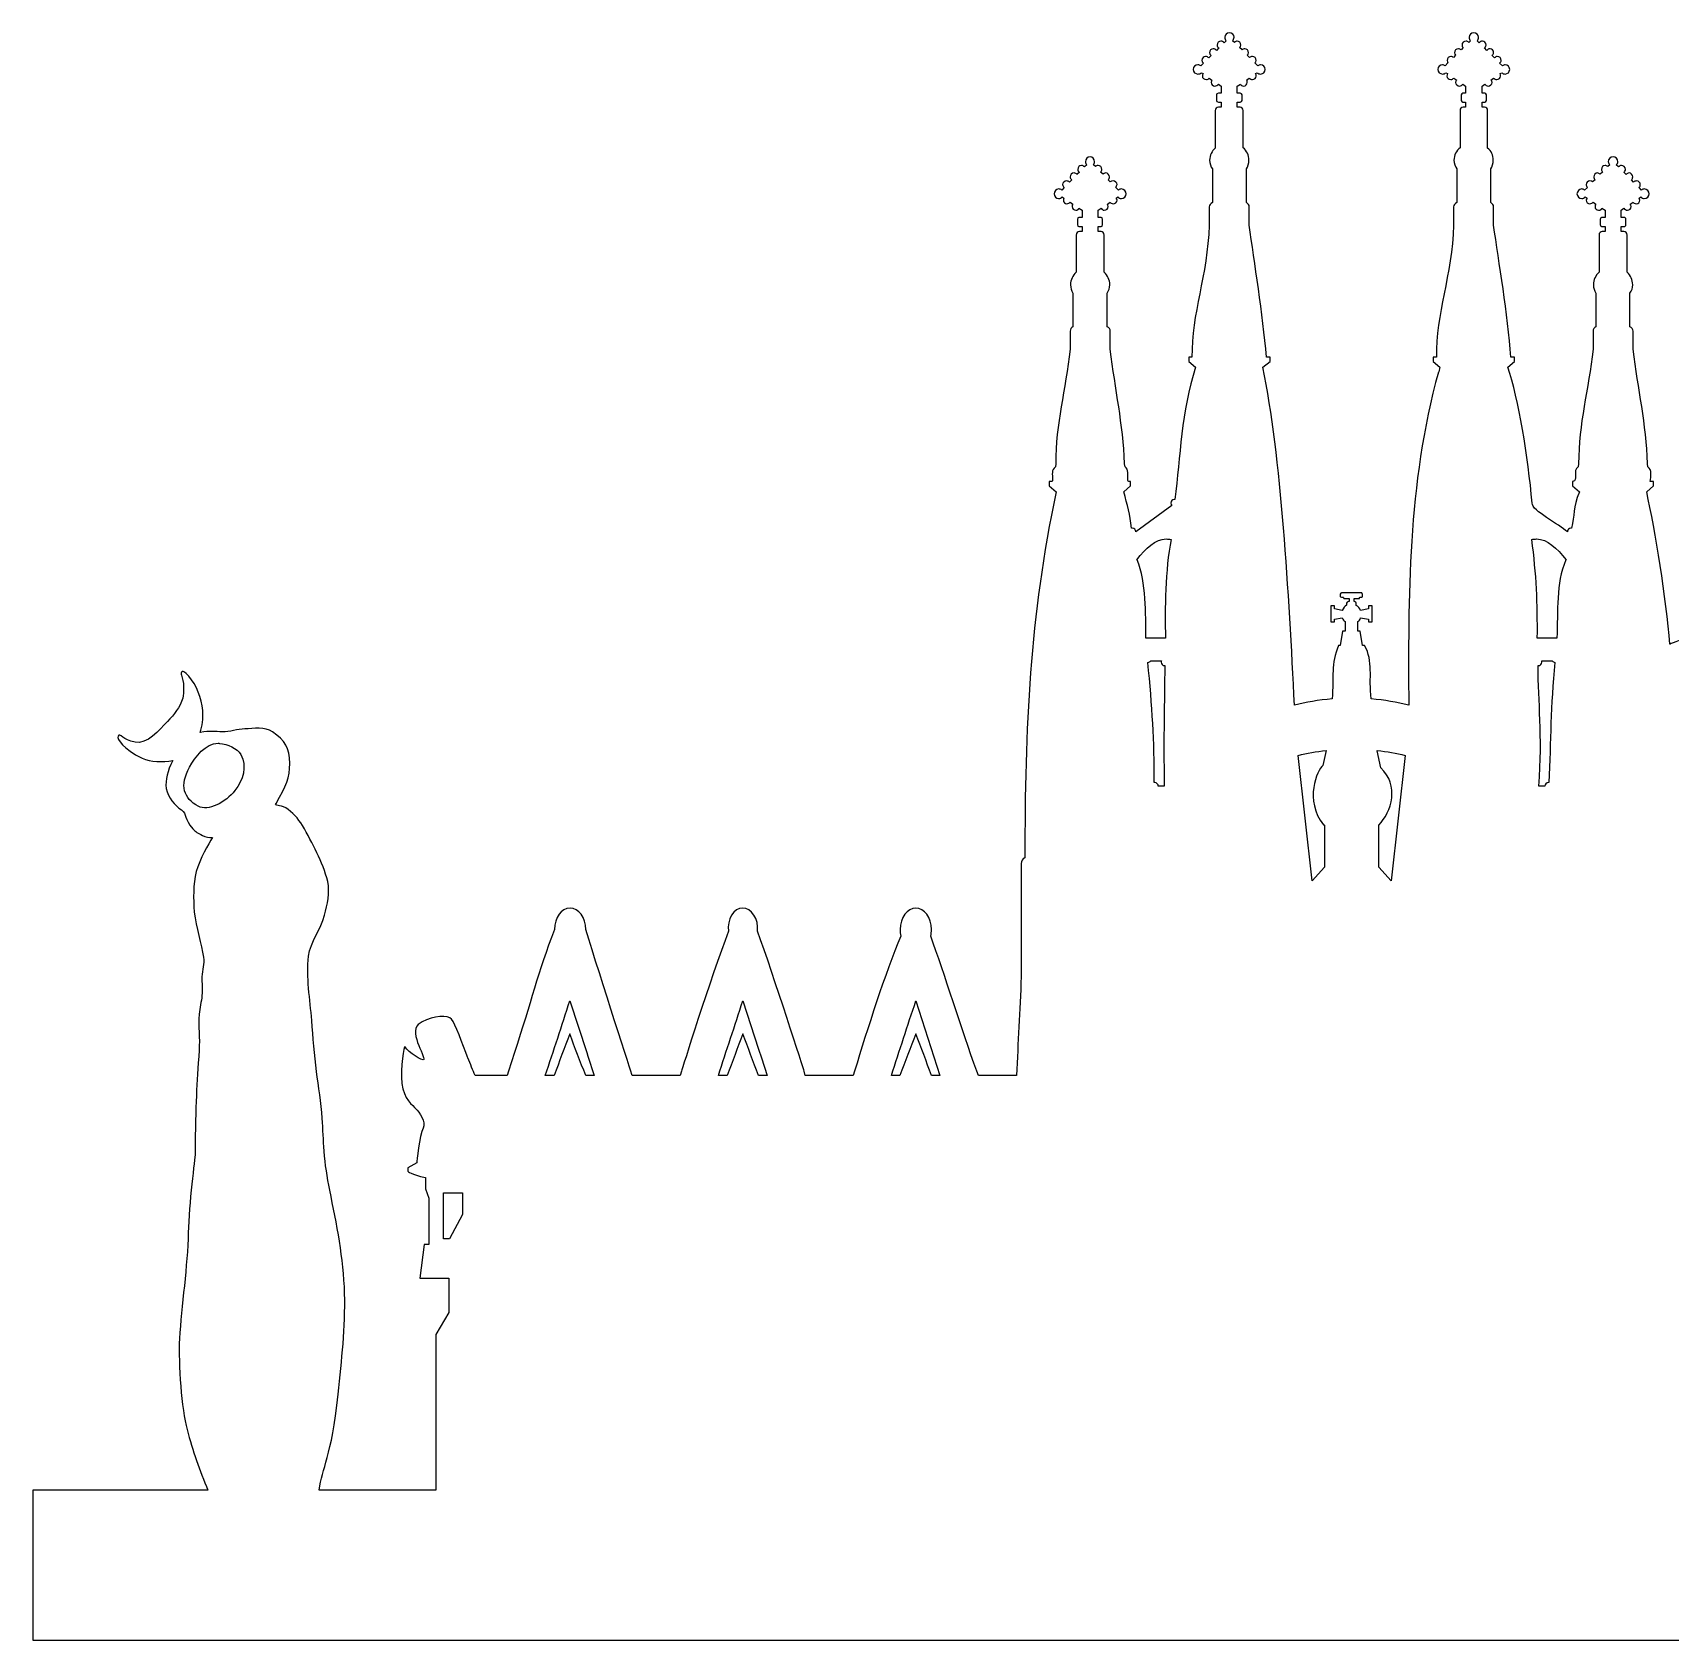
# Model space of a CAD drawing. Extents: x -1462 to 1445, y -1837 to 1335.
# Drawn here: x -5 to 541, y -497 to 39 of the extents above; entities that cross this region are included whole.
import ezdxf

# ---------------------------------------------------------------- set-up
doc = ezdxf.new("R2010")
doc.units = 0
doc.layers.add('Calque_1', color=7, linetype='CONTINUOUS')

msp = doc.modelspace()

# ---------------------------------------------------------------- linework, layer by layer
at = {"layer": 'Calque_1', "color": 1}
for p, q in [((394.032877, 39.393124), (394.032877, 39.393098)), ((390.560221, 34.317437), (389.759221, 33.516437)), ((392.964728, 36.721415), (392.297052, 36.053765)), ((395.769205, 36.187618), (395.101529, 36.721441)), ((398.307036, 33.649787), (397.505533, 34.45129)), ((472.031725, 34.45129), (471.363546, 33.649787)), ((474.435702, 36.721441), (473.901376, 36.187618)), ((477.374032, 36.053791), (476.706383, 36.721441)), ((479.911334, 33.516464), (479.110361, 34.317463)), ((385.485063, 29.242279), (384.550237, 28.307453)), ((388.022893, 31.780109), (387.221391, 30.978607)), ((400.844866, 31.112486), (400.043364, 31.913459)), ((403.51602, 28.30748), (402.580665, 29.376158)), ((466.956064, 29.376158), (466.021238, 28.30748)), ((469.493894, 31.913459), (468.826245, 31.112486)), ((482.449164, 30.978633), (481.647662, 31.780136)), ((485.120318, 28.30748), (484.185492, 29.242305)), ((384.817413, 26.036799), (385.351739, 25.769623)), ((387.355244, 24.300471), (388.29007, 23.632821)), ((390.426897, 22.297496), (391.361723, 21.629317)), ((396.704031, 21.629343), (397.772683, 22.297522)), ((399.776187, 23.632848), (400.711013, 24.300497)), ((402.847841, 25.769649), (403.382167, 26.036825)), ((466.288414, 26.036825), (466.82274, 25.769649)), ((468.959568, 24.300497), (469.894394, 23.632848)), ((471.897872, 22.297522), (472.832698, 21.629343)), ((478.308858, 21.629343), (479.243684, 22.297522)), ((481.247188, 23.632848), (482.182014, 24.300497)), ((484.318816, 25.769649), (484.853168, 26.036825)), ((389.759221, 18.691516), (389.759221, 16.821335)), ((391.361723, 19.225339), (390.426897, 19.225339)), ((391.361723, 21.629317), (391.361723, 19.225339)), ((396.704031, 19.225366), (396.704031, 21.629343)), ((397.63936, 19.225366), (396.704031, 19.225366)), ((398.307036, 16.821362), (398.307036, 18.691542)), ((471.363546, 18.691542), (471.363546, 16.821362)), ((472.832698, 19.225366), (471.897872, 19.225366)), ((472.832698, 21.629343), (472.832698, 19.225366)), ((478.308858, 19.225366), (478.308858, 21.629343)), ((479.243684, 19.225366), (478.308858, 19.225366)), ((479.77801, 16.821362), (479.77801, 18.691542)), ((389.358748, 13.482532), (389.358748, 0.927735)), ((390.426897, 16.287009), (391.361723, 16.287009)), ((391.361723, 14.550681), (390.426897, 14.550681)), ((391.361723, 16.287009), (391.361723, 14.550681)), ((396.704031, 14.550708), (396.704031, 16.287036)), ((396.704031, 16.287036), (397.63936, 16.287036)), ((397.63936, 14.550708), (396.704031, 14.550708)), ((398.707509, 1.061614), (398.707509, 13.482558)), ((470.963046, 13.482558), (470.963046, 1.061614)), ((471.897872, 16.287036), (472.832698, 16.287036)), ((472.832698, 14.550708), (472.031725, 14.550708)), ((472.832698, 16.287036), (472.832698, 14.550708)), ((478.308858, 14.550708), (478.308858, 16.287036)), ((478.308858, 16.287036), (479.243684, 16.287036)), ((479.110361, 14.550708), (478.308858, 14.550708)), ((480.17851, 0.927762), (480.17851, 13.482558)), ((346.61973, -4.681749), (345.818228, -5.349398)), ((349.424234, -5.215546), (348.756558, -4.681749)), ((520.915055, -4.681722), (520.247379, -5.215519)), ((523.853359, -5.349372), (523.051857, -4.681722)), ((341.544599, -9.623028), (340.743096, -10.42453)), ((344.081926, -7.085197), (343.280424, -7.886699)), ((351.962064, -7.753376), (351.160562, -7.085197)), ((354.366042, -10.290704), (353.698392, -9.623028)), ((388.423393, -6.017048), (388.423393, -17.236016)), ((399.776187, -17.235989), (399.776187, -6.017021)), ((469.894394, -6.017021), (469.894394, -17.235989)), ((481.247188, -17.235989), (481.247188, -6.017021)), ((515.97375, -9.623001), (515.172248, -10.290677)), ((518.511051, -7.085171), (517.710078, -7.753349)), ((526.391189, -7.886673), (525.589687, -7.085171)), ((528.795194, -10.424503), (528.127518, -9.623001)), ((339.006768, -12.160858), (338.205266, -13.095684)), ((338.339119, -15.366364), (338.872916, -15.766838)), ((357.170519, -13.095684), (356.236196, -12.160858)), ((356.369546, -15.766838), (356.903872, -15.366364)), ((513.43592, -12.160831), (512.501094, -13.095657)), ((512.63492, -15.366338), (513.302596, -15.766811)), ((531.466348, -13.095657), (530.665348, -12.160831)), ((530.665348, -15.766811), (531.199171, -15.366338)), ((341.010273, -17.102692), (341.945098, -17.770342)), ((343.948576, -19.105668), (345.016752, -19.773846)), ((345.016752, -19.773846), (345.016752, -22.177824)), ((350.35906, -19.773846), (351.294388, -19.105668)), ((350.35906, -22.177824), (350.35906, -19.773846)), ((353.431216, -17.770342), (354.366042, -17.102692)), ((387.355244, -18.705168), (387.355244, -24.715152)), ((400.711013, -24.715125), (400.711013, -18.705141)), ((468.826245, -18.705141), (468.826245, -24.715125)), ((482.182014, -24.715125), (482.182014, -18.705141)), ((515.305571, -17.102666), (516.240397, -17.770316)), ((518.243902, -19.105641), (519.312554, -19.77382)), ((519.312554, -19.77382), (519.312554, -22.177798)), ((524.654861, -19.77382), (525.589687, -19.105641)), ((524.654861, -22.177798), (524.654861, -19.77382)), ((527.727018, -17.770316), (528.66187, -17.102666)), ((343.41425, -22.8455), (343.41425, -24.581828)), ((345.016752, -22.177824), (343.948576, -22.177824)), ((343.948576, -25.249478), (345.016752, -25.249478)), ((345.016752, -26.851953), (344.081926, -26.851953)), ((345.016752, -25.249478), (345.016752, -26.851953)), ((351.294388, -22.177824), (350.35906, -22.177824)), ((350.35906, -26.851953), (350.35906, -25.249478)), ((350.35906, -25.249478), (351.294388, -25.249478)), ((351.294388, -26.851953), (350.35906, -26.851953)), ((351.828212, -24.581828), (351.828212, -22.8455)), ((517.710078, -22.845474), (517.710078, -24.581802)), ((519.312554, -22.177798), (518.377728, -22.177798)), ((518.377728, -25.249451), (519.312554, -25.249451)), ((519.312554, -26.851927), (518.377728, -26.851927)), ((519.312554, -25.249451), (519.312554, -26.851927)), ((525.589687, -22.177798), (524.654861, -22.177798)), ((524.654861, -26.851927), (524.654861, -25.249451)), ((524.654861, -25.249451), (525.589687, -25.249451)), ((525.589687, -26.851927), (524.654861, -26.851927)), ((526.257866, -24.581802), (526.257866, -22.845474)), ((343.01375, -28.054484), (343.01375, -40.475428)), ((352.362538, -40.475428), (352.362538, -28.054484)), ((517.309049, -28.054458), (517.309049, -40.475401)), ((526.658366, -40.475401), (526.658366, -28.054458)), ((341.945098, -47.420211), (341.945098, -58.639179)), ((353.297364, -58.639179), (353.297364, -47.420211)), ((516.240397, -47.420185), (516.240397, -58.639153)), ((527.593192, -58.639153), (527.593192, -47.420185)), ((341.010273, -60.108331), (341.010273, -66.118288)), ((354.366042, -66.118288), (354.366042, -60.108331)), ((515.305571, -60.108305), (515.305571, -66.118262)), ((528.66187, -66.118262), (528.66187, -60.108305)), ((381.611934, -68.789442), (380.543758, -68.789442)), ((380.543758, -68.789442), (380.543758, -70.258621)), ((380.543758, -70.258621), (382.814438, -72.128272)), ((405.251819, -72.128246), (407.656326, -70.258594)), ((407.656326, -68.789416), (406.453821, -68.789416)), ((407.656326, -70.258594), (407.656326, -68.789416)), ((463.083437, -68.789416), (462.014759, -68.789416)), ((462.014759, -68.789416), (462.014759, -70.258594)), ((462.014759, -70.258594), (464.285413, -72.128246)), ((486.856646, -72.128246), (489.126797, -70.258594)), ((489.126797, -68.789416), (487.924822, -68.789416)), ((489.126797, -70.258594), (489.126797, -68.789416)), ((336.201762, -104.315972), (336.068438, -105.384624)), ((359.30785, -105.384624), (359.174024, -104.315972)), ((510.49759, -104.315945), (510.364266, -105.384597)), ((533.603149, -105.384597), (533.469825, -104.315945)), ((334.06496, -110.192606), (334.06496, -111.661757)), ((334.06496, -111.661757), (336.335614, -113.665262)), ((358.906848, -113.665262), (361.177502, -111.661757)), ((361.177502, -111.661757), (361.177502, -110.192606)), ((508.494085, -110.192579), (508.494085, -111.661731)), ((508.494085, -111.661731), (510.764766, -113.665235)), ((533.202676, -113.665235), (535.473327, -111.661731)), ((535.473327, -110.192579), (534.404659, -110.192579)), ((535.473327, -111.661731), (535.473327, -110.192579)), ((374.9343, -118.206067), (362.91383, -127.021031)), ((375.869126, -116.203092), (375.735802, -116.203092)), ((361.711854, -125.819056), (361.444678, -125.819056)), ((373.055864, -129.397122), (373.055864, -129.397122)), ((496.481394, -129.397122), (496.481394, -129.397122)), ((508.093612, -125.819029), (507.960288, -125.819029)), ((363.31433, -136.370348), (363.181006, -136.370348)), ((506.357284, -136.370348), (506.223431, -136.370348)), ((438.241021, -147.327272), (431.429561, -147.327272)), ((429.15888, -151.729569), (427.956905, -151.729569)), ((427.956905, -151.729569), (427.956905, -157.071903)), ((429.15888, -152.664394), (429.15888, -151.729569)), ((431.696711, -153.198747), (429.15888, -152.664394)), ((432.231063, -149.191738), (433.967391, -149.191738)), ((433.165889, -150.79424), (433.165889, -151.462419)), ((433.967391, -150.260417), (433.833539, -150.260417)), ((433.967391, -149.191738), (433.967391, -150.260417)), ((435.703719, -150.260417), (435.703719, -149.191738)), ((435.703719, -149.191738), (437.440047, -149.191738)), ((435.837043, -150.260417), (435.703719, -150.260417)), ((436.371369, -151.595742), (436.371369, -150.79424)), ((440.511675, -152.664394), (437.840521, -153.198747)), ((441.713677, -151.729569), (440.511675, -151.729569)), ((440.511675, -151.729569), (440.511675, -152.664394)), ((441.713677, -157.071903), (441.713677, -151.729569)), ((427.956905, -157.071903), (429.15888, -157.071903)), ((429.15888, -156.137051), (431.696711, -155.736048)), ((429.15888, -157.071903), (429.15888, -156.137051)), ((432.631537, -156.93805), (432.631537, -160.14353)), ((436.905695, -160.14353), (436.905695, -156.93805)), ((437.840521, -155.736048), (440.511675, -156.137051)), ((440.511675, -156.137051), (440.511675, -157.071903)), ((440.511675, -157.071903), (441.713677, -157.071903)), ((372.796943, -162.414237), (366.25266, -162.414237)), ((431.830563, -160.14353), (431.029061, -164.951512)), ((432.631537, -160.14353), (431.830563, -160.14353)), ((437.706695, -160.14353), (436.905695, -160.14353)), ((438.508197, -164.951512), (437.706695, -160.14353)), ((503.285101, -162.414237), (496.740288, -162.414237)), ((431.029061, -164.951512), (430.494735, -164.951512)), ((439.175846, -164.951512), (438.508197, -164.951512)), ((367.855135, -170.027199), (371.461644, -170.027199)), ((367.855135, -170.027199), (367.855135, -170.027199)), ((497.007465, -171.629674), (497.140788, -171.629674)), ((498.20944, -170.027199), (501.682096, -170.027199)), ((498.20944, -170.427699), (498.20944, -170.027199)), ((57.04156, -197.517539), (57.04156, -197.517513)), ((421.679771, -243.350886), (417.005113, -201.547249)), ((426.354403, -199.944244), (425.285751, -204.886052)), ((426.354403, -199.944244), (426.354403, -199.944244)), ((443.316152, -200.078071), (443.316152, -199.944244)), ((444.518154, -205.687555), (443.316152, -200.078071)), ((452.665469, -201.547249), (447.99081, -243.350886)), ((369.190963, -210.629363), (369.05764, -210.629363)), ((372.39647, -211.830836), (370.392965, -211.830836)), ((499.278119, -211.830836), (497.274615, -211.830836)), ((500.613444, -210.629363), (500.480121, -210.629363)), ((425.419577, -224.652808), (425.686753, -224.652808)), ((425.686753, -224.652808), (425.820077, -224.786634)), ((425.820077, -224.786634), (425.820077, -238.81008)), ((443.850505, -238.81008), (443.850505, -224.786634)), ((324.715644, -237.607575), (324.715644, -275.271409)), ((425.820077, -238.81008), (421.679771, -243.350886)), ((447.99081, -243.350886), (443.850505, -238.81008)), ((174.194612, -283.418723), (179.937922, -300.647649)), ((174.194612, -283.418723), (174.194612, -283.418723)), ((231.892378, -283.418723), (237.100859, -299.445647)), ((231.892378, -283.418723), (231.892378, -283.418723)), ((289.589641, -283.418723), (297.603102, -308.260108)), ((289.589641, -283.418723), (289.589641, -283.418723)), ((237.100859, -299.445647), (238.169511, -302.383977)), ((140.003408, -301.849651), (139.602935, -300.647649)), ((155.763685, -300.647649), (153.760207, -306.79093)), ((179.937922, -300.647649), (180.204569, -301.849651)), ((180.204569, -301.849651), (182.341926, -308.260108)), ((238.169511, -302.383977), (240.039163, -308.260108)), ((153.359707, -308.260108), (142.674562, -308.260108)), ((153.760207, -306.79093), (153.359707, -308.260108)), ((168.985628, -308.260108), (166.047298, -308.260108)), ((182.341926, -308.260108), (179.53692, -308.260108)), ((211.057472, -308.260108), (195.03002, -308.260108)), ((211.457972, -306.79093), (211.057472, -308.260108)), ((226.683393, -308.260108), (223.745063, -308.260108)), ((240.039163, -308.260108), (237.100859, -308.260108)), ((252.727812, -308.260108), (252.326783, -306.79093)), ((268.620883, -308.260108), (252.727812, -308.260108)), ((269.155209, -306.79093), (268.620883, -308.260108)), ((284.247333, -308.260108), (281.442855, -308.260108)), ((297.603102, -308.260108), (294.798625, -308.260108)), ((310.425048, -308.260108), (309.890722, -306.79093)), ((323.113168, -308.260108), (310.425048, -308.260108)), ((123.174983, -337.376154), (120.236679, -339.112482)), ((120.236679, -339.112482), (120.236679, -340.180631)), ((126.113313, -342.317962), (126.113313, -346.057265)), ((126.113313, -346.057265), (127.181991, -349.129448)), ((127.181991, -349.129448), (127.181991, -364.622045)), ((132.123799, -347.39312), (138.400933, -347.39312)), ((132.123799, -362.752394), (132.123799, -347.39312)), ((138.400933, -347.39312), (138.400933, -354.605079)), ((138.400933, -354.605079), (134.126774, -362.752394)), ((125.712813, -364.622045), (124.243661, -375.840987)), ((127.181991, -364.622045), (125.712813, -364.622045)), ((134.126774, -362.752394), (132.123799, -362.752394)), ((124.243661, -375.840987), (133.859598, -375.840987)), ((133.859598, -375.840987), (133.859598, -387.326602)), ((133.859598, -387.326602), (129.585969, -394.672388)), ((129.585969, -394.672388), (129.585969, -446.493519)), ((53.590599, -446.493519), (-4.810482, -446.493519)), ((-4.810482, -446.493519), (-4.810482, -496.573164)), ((129.585969, -446.493519), (90.720133, -446.493519)), ((-4.810482, -496.573164), (1166.527293, -496.573164))]:
    msp.add_line(p, q, dxfattribs=at)
for points in [[(394.032877, 39.393098), (393.231587, 39.393098), (392.563699, 38.725316), (392.563699, 37.923919)], [(395.635882, 37.923946), (395.635882, 38.725342), (394.967782, 39.393124), (394.032877, 39.393124)], [(475.503852, 39.393124), (474.702482, 39.393124), (474.035229, 38.725342), (474.035229, 37.923946)], [(477.106856, 37.923946), (477.106856, 38.725342), (476.438783, 39.393124), (475.503852, 39.393124)], [(388.690569, 34.05079), (388.02292, 34.05079), (387.488567, 33.516437), (387.488567, 32.714935)], [(389.759221, 33.516437), (389.492178, 33.783614), (389.091466, 34.05079), (388.690569, 34.05079)], [(391.2284, 36.588091), (390.560539, 36.588091), (390.026398, 36.053739), (390.026398, 35.252263)], [(390.026398, 35.252263), (390.026398, 34.851684), (390.159642, 34.584587), (390.560221, 34.317437)], [(392.297052, 36.053765), (392.029902, 36.320703), (391.629085, 36.588091), (391.2284, 36.588091)], [(392.563699, 37.923919), (392.563699, 37.389699), (392.697657, 36.988697), (392.964728, 36.721415)], [(395.101529, 36.721441), (395.3686, 36.988723), (395.635882, 37.389726), (395.635882, 37.923946)], [(396.704031, 36.588117), (396.30332, 36.588117), (396.036355, 36.454688), (395.769205, 36.187618)], [(397.906007, 35.252289), (397.906007, 36.053765), (397.37176, 36.588117), (396.704031, 36.588117)], [(397.505533, 34.45129), (397.772471, 34.584825), (397.906007, 34.985219), (397.906007, 35.252289)], [(399.241861, 34.050816), (398.84115, 34.050816), (398.574291, 33.916752), (398.307036, 33.649787)], [(400.443837, 32.714961), (400.443837, 33.516464), (399.909696, 34.050816), (399.241861, 34.050816)], [(470.42872, 34.050816), (469.760859, 34.050816), (469.093395, 33.516464), (469.093395, 32.714961)], [(471.363546, 33.649787), (471.096264, 33.916752), (470.695896, 34.050816), (470.42872, 34.050816)], [(472.96655, 36.588117), (472.165286, 36.588117), (471.630722, 36.053765), (471.630722, 35.252289)], [(471.630722, 35.252289), (471.630722, 34.985219), (471.764787, 34.584825), (472.031725, 34.45129)], [(473.901376, 36.187618), (473.634438, 36.454688), (473.233833, 36.588117), (472.96655, 36.588117)], [(474.035229, 37.923946), (474.035229, 37.389726), (474.168764, 36.988723), (474.435702, 36.721441)], [(476.706383, 36.721441), (476.973533, 36.988723), (477.106856, 37.389726), (477.106856, 37.923946)], [(478.442711, 36.588117), (478.042, 36.588117), (477.641076, 36.32073), (477.374032, 36.053791)], [(479.644184, 35.252289), (479.644184, 36.053765), (479.110546, 36.588117), (478.442711, 36.588117)], [(479.110361, 34.317463), (479.377299, 34.584613), (479.644184, 34.85171), (479.644184, 35.252289)], [(480.980012, 34.050816), (480.445792, 34.050816), (480.17851, 33.78364), (479.911334, 33.516464)], [(482.182014, 32.714961), (482.182014, 33.516464), (481.647662, 34.050816), (480.980012, 34.050816)], [(383.615411, 28.707953), (382.814253, 28.707953), (382.012936, 28.040383), (382.012936, 27.105477)], [(384.550237, 28.307453), (384.283087, 28.574735), (384.016229, 28.707953), (383.615411, 28.707953)], [(386.153242, 31.512959), (385.485275, 31.512959), (384.95124, 30.844966), (384.95124, 30.177105)], [(384.95124, 30.177105), (384.95124, 29.776526), (385.084484, 29.509455), (385.485063, 29.242279)], [(387.221391, 30.978607), (386.954347, 31.245783), (386.553927, 31.512959), (386.153242, 31.512959)], [(387.488567, 32.714935), (387.488567, 32.314356), (387.622208, 32.04718), (388.022893, 31.780109)], [(400.043364, 31.913459), (400.310514, 32.046889), (400.443837, 32.448023), (400.443837, 32.714961)], [(401.779692, 31.512986), (401.37898, 31.512986), (401.11191, 31.37953), (400.844866, 31.112486)], [(402.981667, 30.177131), (402.981667, 30.844992), (402.447315, 31.512986), (401.779692, 31.512986)], [(402.580665, 29.376158), (402.847841, 29.509693), (402.981667, 29.910087), (402.981667, 30.177131)], [(404.450846, 28.707979), (404.183775, 28.707979), (403.783276, 28.574762), (403.51602, 28.30748)], [(406.053321, 27.105504), (406.053321, 28.040409), (405.385751, 28.707979), (404.450846, 28.707979)], [(465.086412, 28.707979), (464.285016, 28.707979), (463.61726, 28.040409), (463.61726, 27.105504)], [(466.021238, 28.30748), (465.754194, 28.574762), (465.486991, 28.707979), (465.086412, 28.707979)], [(467.891419, 31.512986), (467.223558, 31.512986), (466.689417, 30.844992), (466.689417, 30.177131)], [(466.689417, 30.177131), (466.689417, 29.910087), (466.822529, 29.509693), (466.956064, 29.376158)], [(468.826245, 31.112486), (468.559068, 31.37953), (468.292104, 31.512986), (467.891419, 31.512986)], [(469.093395, 32.714961), (469.093395, 32.448023), (469.360359, 32.046889), (469.493894, 31.913459)], [(481.647662, 31.780136), (481.914944, 32.047206), (482.182014, 32.314382), (482.182014, 32.714961)], [(483.38399, 31.512986), (482.983199, 31.512986), (482.716446, 31.24581), (482.449164, 30.978633)], [(484.719845, 30.177131), (484.719845, 30.844992), (484.185492, 31.512986), (483.38399, 31.512986)], [(484.185492, 29.242305), (484.452457, 29.509482), (484.719845, 29.776552), (484.719845, 30.177131)], [(486.055144, 28.707979), (485.654459, 28.707979), (485.387388, 28.574762), (485.120318, 28.30748)], [(487.524322, 27.105504), (487.524322, 28.040409), (486.856434, 28.707979), (486.055144, 28.707979)], [(382.012936, 27.105477), (382.012936, 26.304187), (382.814253, 25.636299), (383.615411, 25.636299)], [(383.615411, 25.636299), (384.016229, 25.636299), (384.550237, 25.769623), (384.817413, 26.036799)], [(385.351739, 25.769623), (385.218337, 25.502473), (385.08459, 25.235799), (385.08459, 24.96865)], [(385.08459, 24.96865), (385.08459, 24.300683), (385.618731, 23.766648), (386.419889, 23.766648)], [(386.419889, 23.766648), (386.820706, 23.766648), (387.221603, 24.033533), (387.355244, 24.300471)], [(388.29007, 23.632821), (388.156534, 23.499392), (388.022893, 23.232004), (388.022893, 22.831319)], [(388.022893, 22.831319), (388.022893, 22.163564), (388.55714, 21.629317), (389.224895, 21.629317)], [(389.224895, 21.629317), (389.759116, 21.629317), (390.159721, 21.896705), (390.426897, 22.297496)], [(397.772683, 22.297522), (397.906218, 21.896731), (398.307036, 21.629343), (398.841362, 21.629343)], [(398.841362, 21.629343), (399.509223, 21.629343), (400.043364, 22.16359), (400.043364, 22.831345)], [(400.043364, 22.831345), (400.043364, 23.23203), (399.909829, 23.499418), (399.776187, 23.632848)], [(400.711013, 24.300497), (400.97819, 24.033559), (401.37898, 23.766674), (401.779692, 23.766674)], [(401.779692, 23.766674), (402.447315, 23.766674), (402.981667, 24.300709), (402.981667, 24.968676)], [(402.981667, 24.968676), (402.981667, 25.235826), (402.981667, 25.502499), (402.847841, 25.769649)], [(403.382167, 26.036825), (403.649211, 25.769649), (404.050134, 25.636326), (404.450846, 25.636326)], [(404.450846, 25.636326), (405.385751, 25.636326), (406.053321, 26.304213), (406.053321, 27.105504)], [(463.61726, 27.105504), (463.61726, 26.304213), (464.285016, 25.636326), (465.086412, 25.636326)], [(465.086412, 25.636326), (465.620633, 25.636326), (466.021238, 25.769649), (466.288414, 26.036825)], [(466.82274, 25.769649), (466.689205, 25.502499), (466.555564, 25.235826), (466.555564, 24.968676)], [(466.555564, 24.968676), (466.555564, 24.300709), (467.223558, 23.766674), (467.891419, 23.766674)], [(467.891419, 23.766674), (468.292104, 23.766674), (468.692286, 24.033559), (468.959568, 24.300497)], [(469.894394, 23.632848), (469.627218, 23.499418), (469.493894, 23.23203), (469.493894, 22.831345)], [(469.493894, 22.831345), (469.493894, 22.16359), (470.161888, 21.629343), (470.829723, 21.629343)], [(470.829723, 21.629343), (471.230408, 21.629343), (471.630722, 21.896731), (471.897872, 22.297522)], [(479.243684, 22.297522), (479.377113, 21.896731), (479.911545, 21.629343), (480.312363, 21.629343)], [(480.312363, 21.629343), (480.980197, 21.629343), (481.647662, 22.16359), (481.647662, 22.831345)], [(481.647662, 22.831345), (481.647662, 23.23203), (481.514232, 23.499418), (481.247188, 23.632848)], [(482.182014, 24.300497), (482.449058, 24.033559), (482.849981, 23.766674), (483.250666, 23.766674)], [(483.250666, 23.766674), (483.918422, 23.766674), (484.452668, 24.300709), (484.452668, 24.968676)], [(484.452668, 24.968676), (484.452668, 25.235826), (484.452668, 25.502499), (484.318816, 25.769649)], [(484.853168, 26.036825), (485.120318, 25.769649), (485.52095, 25.636326), (486.055144, 25.636326)], [(486.055144, 25.636326), (486.856434, 25.636326), (487.524322, 26.304213), (487.524322, 27.105504)], [(390.426897, 19.225339), (390.026186, 19.225339), (389.759221, 18.958666), (389.759221, 18.691516)], [(389.759221, 16.821335), (389.759221, 16.554397), (390.026186, 16.287009), (390.426897, 16.287009)], [(398.307036, 18.691542), (398.307036, 18.958692), (398.040045, 19.225366), (397.63936, 19.225366)], [(397.63936, 16.287036), (398.040045, 16.287036), (398.307036, 16.554424), (398.307036, 16.821362)], [(471.897872, 19.225366), (471.630722, 19.225366), (471.363546, 18.958692), (471.363546, 18.691542)], [(471.363546, 16.821362), (471.363546, 16.554424), (471.630722, 16.287036), (471.897872, 16.287036)], [(479.77801, 18.691542), (479.77801, 18.958692), (479.510728, 19.225366), (479.243684, 19.225366)], [(479.243684, 16.287036), (479.510728, 16.287036), (479.77801, 16.554424), (479.77801, 16.821362)], [(390.426897, 14.550681), (389.892677, 14.550681), (389.358748, 14.016858), (389.358748, 13.482532)], [(398.707509, 13.482558), (398.707509, 14.016884), (398.17358, 14.550708), (397.63936, 14.550708)], [(472.031725, 14.550708), (471.363969, 14.550708), (470.963046, 14.016884), (470.963046, 13.482558)], [(480.17851, 13.482558), (480.17851, 14.016884), (479.778116, 14.550708), (479.110361, 14.550708)], [(389.358748, 0.927735), (388.290202, -0.00717), (387.488567, -1.476084), (387.488567, -3.078744)], [(400.577161, -3.078718), (400.577161, -1.476057), (399.90959, -0.006826), (398.707509, 1.061614)], [(470.963046, 1.061614), (469.760991, -0.006826), (468.959568, -1.476057), (468.959568, -3.078718)], [(482.048691, -3.078718), (482.048691, -1.476057), (481.380591, -0.007143), (480.17851, 0.927762)], [(344.749576, -4.815072), (344.08182, -4.815072), (343.547574, -5.483039), (343.547574, -6.150901)], [(345.818228, -5.349398), (345.551184, -5.082354), (345.283796, -4.815072), (344.749576, -4.815072)], [(347.688409, -2.010066), (346.753398, -2.010066), (346.085404, -2.678165), (346.085404, -3.61307)], [(346.085404, -3.61307), (346.085404, -4.013861), (346.218939, -4.414572), (346.61973, -4.681749)], [(349.157058, -3.61307), (349.157058, -2.678165), (348.489673, -2.010066), (347.688409, -2.010066)], [(348.756558, -4.681749), (349.023628, -4.414572), (349.157058, -4.013861), (349.157058, -3.61307)], [(350.35906, -4.815072), (349.958454, -4.815072), (349.557743, -5.082037), (349.424234, -5.215546)], [(351.561565, -6.150901), (351.561565, -5.483039), (351.026895, -4.815072), (350.35906, -4.815072)], [(387.488567, -3.078744), (387.488567, -4.147185), (387.889173, -5.215784), (388.423393, -6.017048)], [(399.776187, -6.017021), (400.310408, -5.215757), (400.577161, -4.147158), (400.577161, -3.078718)], [(468.959568, -3.078718), (468.959568, -4.147158), (469.360174, -5.215757), (469.894394, -6.017021)], [(481.247188, -6.017021), (481.781409, -5.215757), (482.048691, -4.147158), (482.048691, -3.078718)], [(519.312554, -4.815046), (518.644825, -4.815046), (518.110552, -5.483013), (518.110552, -6.150874)], [(520.247379, -5.215519), (519.980441, -5.08201), (519.713239, -4.815046), (519.312554, -4.815046)], [(521.983708, -2.010039), (521.182338, -2.010039), (520.381232, -2.678139), (520.381232, -3.613044)], [(520.381232, -3.613044), (520.381232, -4.013835), (520.647985, -4.414546), (520.915055, -4.681722)], [(523.586209, -3.613044), (523.586209, -2.678139), (522.784972, -2.010039), (521.983708, -2.010039)], [(523.051857, -4.681722), (523.319033, -4.414546), (523.586209, -4.013835), (523.586209, -3.613044)], [(524.788185, -4.815046), (524.387606, -4.815046), (523.987, -5.082328), (523.853359, -5.349372)], [(526.12404, -6.150874), (526.12404, -5.483013), (525.456046, -4.815046), (524.788185, -4.815046)], [(339.80827, -10.024057), (339.140409, -10.024057), (338.472442, -10.558197), (338.472442, -11.226032)], [(340.743096, -10.42453), (340.476052, -10.157486), (340.20885, -10.024057), (339.80827, -10.024057)], [(342.345572, -7.352903), (341.544308, -7.352903), (341.010273, -8.020367), (341.010273, -8.688202)], [(341.010273, -8.688202), (341.010273, -9.088807), (341.277316, -9.489519), (341.544599, -9.623028)], [(343.280424, -7.886699), (343.013248, -7.619656), (342.746283, -7.352903), (342.345572, -7.352903)], [(343.547574, -6.150901), (343.547574, -6.55148), (343.814856, -6.951794), (344.081926, -7.085197)], [(351.160562, -7.085197), (351.427606, -6.818153), (351.561565, -6.41805), (351.561565, -6.150901)], [(352.76354, -7.352903), (352.49639, -7.352903), (352.095573, -7.619973), (351.962064, -7.753376)], [(354.098866, -8.688202), (354.098866, -8.020367), (353.564831, -7.352903), (352.76354, -7.352903)], [(353.698392, -9.623028), (353.965542, -9.355878), (354.098866, -8.955166), (354.098866, -8.688202)], [(355.300868, -10.024057), (355.033824, -10.024057), (354.633192, -10.157168), (354.366042, -10.290704)], [(356.636696, -11.226032), (356.636696, -10.558197), (355.968623, -10.024057), (355.300868, -10.024057)], [(514.237422, -10.02403), (513.569667, -10.02403), (513.03542, -10.558171), (513.03542, -11.226006)], [(515.172248, -10.290677), (514.905072, -10.157142), (514.638107, -10.02403), (514.237422, -10.02403)], [(516.774723, -7.352876), (516.1071, -7.352876), (515.572721, -8.020341), (515.572721, -8.688175)], [(515.572721, -8.688175), (515.572721, -8.95514), (515.706468, -9.355851), (515.97375, -9.623001)], [(517.710078, -7.753349), (517.443008, -7.619947), (517.175408, -7.352876), (516.774723, -7.352876)], [(518.110552, -6.150874), (518.110552, -6.418024), (518.243902, -6.818127), (518.511051, -7.085171)], [(525.589687, -7.085171), (525.856863, -6.951768), (526.12404, -6.551453), (526.12404, -6.150874)], [(527.326015, -7.352876), (526.925224, -7.352876), (526.524936, -7.619629), (526.391189, -7.886673)], [(528.528017, -8.688175), (528.528017, -8.020341), (527.993771, -7.352876), (527.326015, -7.352876)], [(528.127518, -9.623001), (528.3948, -9.489492), (528.528017, -9.088781), (528.528017, -8.688175)], [(529.863846, -10.02403), (529.463161, -10.02403), (529.062238, -10.157459), (528.795194, -10.424503)], [(531.065848, -11.226006), (531.065848, -10.558171), (530.531601, -10.02403), (529.863846, -10.02403)], [(337.137117, -12.694681), (336.335852, -12.694681), (335.667965, -13.496422), (335.667965, -14.297686)], [(335.667965, -14.297686), (335.667965, -15.09895), (336.335852, -15.90069), (337.137117, -15.90069)], [(338.205266, -13.095684), (337.938116, -12.828428), (337.537907, -12.694681), (337.137117, -12.694681)], [(337.137117, -15.90069), (337.671337, -15.90069), (338.072048, -15.633514), (338.339119, -15.366364)], [(338.472442, -11.226032), (338.472442, -11.626611), (338.739618, -12.027455), (339.006768, -12.160858)], [(338.872916, -15.766838), (338.739407, -15.900479), (338.739592, -16.167337), (338.739592, -16.434514)], [(356.236196, -12.160858), (356.369626, -11.893814), (356.636696, -11.493103), (356.636696, -11.226032)], [(356.636696, -16.434514), (356.636696, -16.167337), (356.503161, -15.900479), (356.369546, -15.766838)], [(356.903872, -15.366364), (357.170916, -15.633514), (357.571654, -15.90069), (358.105874, -15.90069)], [(358.105874, -12.694681), (357.705269, -12.694681), (357.437696, -12.828428), (357.170519, -13.095684)], [(359.70835, -14.297686), (359.70835, -13.496422), (358.907244, -12.694681), (358.105874, -12.694681)], [(358.105874, -15.90069), (358.907244, -15.90069), (359.70835, -15.09895), (359.70835, -14.297686)], [(511.566268, -12.694655), (510.631231, -12.694655), (509.963264, -13.496395), (509.963264, -14.297659)], [(509.963264, -14.297659), (509.963264, -15.098923), (510.631231, -15.900664), (511.566268, -15.900664)], [(512.501094, -13.095657), (512.233918, -12.828402), (511.833312, -12.694655), (511.566268, -12.694655)], [(511.566268, -15.900664), (511.966741, -15.900664), (512.367559, -15.633488), (512.63492, -15.366338)], [(513.03542, -11.226006), (513.03542, -11.493076), (513.168849, -11.893788), (513.43592, -12.160831)], [(513.302596, -15.766811), (513.168955, -15.900452), (513.03542, -16.167311), (513.03542, -16.434487)], [(530.665348, -12.160831), (530.932286, -12.027429), (531.065848, -11.626585), (531.065848, -11.226006)], [(530.931995, -16.434487), (530.931995, -16.167311), (530.798883, -15.900452), (530.665348, -15.766811)], [(531.199171, -15.366338), (531.599962, -15.633488), (532.0007, -15.900664), (532.401173, -15.900664)], [(532.401173, -12.694655), (532.0007, -12.694655), (531.733497, -12.828402), (531.466348, -13.095657)], [(534.004178, -14.297659), (534.004178, -13.496395), (533.336079, -12.694655), (532.401173, -12.694655)], [(532.401173, -15.900664), (533.336079, -15.900664), (534.004178, -15.098923), (534.004178, -14.297659)], [(338.739592, -16.434514), (338.739592, -17.102375), (339.273971, -17.636516), (339.941594, -17.636516)], [(339.941594, -17.636516), (340.342385, -17.636516), (340.74299, -17.369736), (341.010273, -17.102692)], [(341.945098, -17.770342), (341.677922, -17.903983), (341.677922, -18.304694), (341.677922, -18.571844)], [(341.677922, -18.571844), (341.677922, -19.2396), (342.212063, -19.773846), (342.879924, -19.773846)], [(342.879924, -19.773846), (343.414144, -19.773846), (343.815173, -19.506353), (343.948576, -19.105668)], [(351.294388, -19.105668), (351.561565, -19.506353), (351.961853, -19.773846), (352.362538, -19.773846)], [(352.362538, -19.773846), (353.163934, -19.773846), (353.698392, -19.2396), (353.698392, -18.571844)], [(353.698392, -18.571844), (353.698392, -18.304694), (353.564751, -17.903983), (353.431216, -17.770342)], [(354.366042, -17.102692), (354.499683, -17.369736), (354.900183, -17.636516), (355.300868, -17.636516)], [(355.300868, -17.636516), (355.968623, -17.636516), (356.636696, -17.102375), (356.636696, -16.434514)], [(388.423393, -17.236016), (387.755532, -17.50306), (387.355244, -18.037439), (387.355244, -18.705168)], [(400.711013, -18.705141), (400.711013, -18.037412), (400.310408, -17.503033), (399.776187, -17.235989)], [(469.894394, -17.235989), (469.226533, -17.503033), (468.826245, -18.037412), (468.826245, -18.705141)], [(482.182014, -18.705141), (482.182014, -18.037412), (481.781409, -17.503033), (481.247188, -17.235989)], [(513.03542, -16.434487), (513.03542, -17.102348), (513.569667, -17.636489), (514.237422, -17.636489)], [(514.237422, -17.636489), (514.771642, -17.636489), (515.038501, -17.36971), (515.305571, -17.102666)], [(516.240397, -17.770316), (516.106968, -17.903957), (515.97375, -18.304668), (515.97375, -18.571818)], [(515.97375, -18.571818), (515.97375, -19.239573), (516.508103, -19.77382), (517.175726, -19.77382)], [(517.175726, -19.77382), (517.710052, -19.77382), (518.110261, -19.506326), (518.243902, -19.105641)], [(525.589687, -19.105641), (525.856863, -19.506326), (526.257469, -19.77382), (526.791689, -19.77382)], [(526.791689, -19.77382), (527.459551, -19.77382), (527.993691, -19.239573), (527.993691, -18.571818)], [(527.993691, -18.571818), (527.993691, -18.171133), (527.860553, -17.903957), (527.727018, -17.770316)], [(528.66187, -17.102666), (528.795379, -17.36971), (529.195693, -17.636489), (529.730019, -17.636489)], [(529.730019, -17.636489), (530.397643, -17.636489), (530.931995, -17.102348), (530.931995, -16.434487)], [(344.081926, -26.851953), (343.414065, -26.851953), (343.01375, -27.386517), (343.01375, -28.054484)], [(343.948576, -22.177824), (343.681532, -22.177824), (343.41425, -22.444683), (343.41425, -22.8455)], [(343.41425, -24.581828), (343.41425, -24.982513), (343.681532, -25.249478), (343.948576, -25.249478)], [(351.828212, -22.8455), (351.828212, -22.444683), (351.561565, -22.177824), (351.294388, -22.177824)], [(351.294388, -25.249478), (351.561565, -25.249478), (351.828212, -24.982513), (351.828212, -24.581828)], [(352.362538, -28.054484), (352.362538, -27.386517), (351.828609, -26.851953), (351.294388, -26.851953)], [(387.355244, -24.715152), (386.856187, -41.614856), (381.352457, -54.216325), (381.611934, -68.789442)], [(406.453821, -68.789416), (405.239119, -54.293425), (402.416015, -37.104134), (400.711013, -24.715125)], [(468.826245, -24.715125), (468.342983, -41.621471), (462.82351, -54.21532), (463.083437, -68.789416)], [(487.924822, -68.789416), (486.913267, -54.443867), (483.892598, -37.135222), (482.182014, -24.715125)], [(518.377728, -26.851927), (517.843402, -26.851927), (517.309049, -27.386491), (517.309049, -28.054458)], [(518.377728, -22.177798), (517.976937, -22.177798), (517.710078, -22.444656), (517.710078, -22.845474)], [(517.710078, -24.581802), (517.710078, -24.982487), (517.976937, -25.249451), (518.377728, -25.249451)], [(526.257866, -22.845474), (526.257866, -22.444656), (525.990372, -22.177798), (525.589687, -22.177798)], [(525.589687, -25.249451), (525.990372, -25.249451), (526.257866, -24.982487), (526.257866, -24.581802)], [(526.658366, -28.054458), (526.658366, -27.386491), (526.124013, -26.851927), (525.589687, -26.851927)], [(343.01375, -40.475428), (341.811695, -41.543868), (341.143596, -43.01257), (341.143596, -44.615205)], [(354.232719, -44.615205), (354.232719, -43.01257), (353.430978, -41.543868), (352.362538, -40.475428)], [(517.309049, -40.475401), (516.1071, -41.543842), (515.439398, -43.012544), (515.439398, -44.615178)], [(528.528017, -44.615178), (528.528017, -43.012544), (527.860447, -41.543842), (526.658366, -40.475401)], [(341.143596, -44.615205), (341.143596, -45.683645), (341.410878, -46.618947), (341.945098, -47.420211)], [(353.297364, -47.420211), (353.831584, -46.618947), (354.232719, -45.683645), (354.232719, -44.615205)], [(515.439398, -44.615178), (515.439398, -45.683618), (515.706071, -46.618921), (516.240397, -47.420185)], [(527.593192, -47.420185), (528.261159, -46.618921), (528.528017, -45.683618), (528.528017, -44.615178)], [(341.945098, -58.639179), (341.410878, -58.906223), (341.010273, -59.440364), (341.010273, -60.108331)], [(354.366042, -60.108331), (354.366042, -59.440364), (353.965225, -58.906223), (353.297364, -58.639179)], [(516.240397, -58.639153), (515.706071, -58.906197), (515.305571, -59.440338), (515.305571, -60.108305)], [(528.66187, -60.108305), (528.66187, -59.440338), (528.261159, -58.906197), (527.593192, -58.639153)], [(341.010273, -66.118288), (339.446241, -79.791108), (336.201762, -90.901597), (336.201762, -104.315972)], [(359.174024, -104.315972), (358.613054, -90.896702), (356.019053, -79.709272), (354.366042, -66.118288)], [(515.305571, -66.118262), (513.825175, -79.634078), (510.49759, -90.950122), (510.49759, -104.315945)], [(533.469825, -104.315945), (533.064828, -90.852702), (530.305197, -79.629606), (528.66187, -66.118262)], [(382.814438, -72.128272), (378.032412, -86.960708), (377.761241, -101.876196), (375.869126, -116.203092)], [(415.803111, -184.852094), (413.900916, -147.740261), (411.394915, -101.755572), (405.251819, -72.128246)], [(463.751087, -73.73125), (453.393761, -111.162515), (453.712266, -149.502518), (453.867444, -184.852094)], [(464.285413, -72.128246), (464.133357, -72.487259), (464.024639, -74.005068), (463.751087, -73.73125)], [(495.00396, -117.405068), (493.659295, -101.988326), (490.525808, -82.647867), (486.856646, -72.128246)], [(336.068438, -105.384624), (334.677444, -106.250711), (335.133612, -108.082871), (335.133612, -109.524956)], [(360.242676, -109.524956), (360.210106, -108.233525), (360.593778, -106.070371), (359.30785, -105.384624)], [(510.364266, -105.384597), (508.335759, -106.473331), (510.590247, -110.205358), (508.494085, -110.192579)], [(534.404659, -110.192579), (534.602123, -108.765575), (535.035106, -106.148026), (533.603149, -105.384597)], [(336.335614, -113.665262), (327.483291, -155.398096), (325.918175, -192.059661), (325.918175, -235.737924)], [(335.133612, -109.524956), (335.334219, -110.416999), (334.966025, -110.192606), (334.06496, -110.192606)], [(361.444678, -125.819056), (361.044178, -121.22446), (360.015399, -118.099255), (358.906848, -113.665262)], [(361.177502, -110.192606), (360.108347, -110.252825), (360.229605, -110.246051), (360.242676, -109.524956)], [(510.764766, -113.665235), (508.533482, -119.063158), (509.347472, -121.323811), (508.093612, -125.819029)], [(540.882815, -164.487988), (539.762845, -149.291407), (536.030487, -126.633972), (533.202676, -113.665235)], [(375.735802, -116.203092), (375.067835, -116.203092), (374.533271, -116.737233), (374.533271, -117.405094)], [(374.533271, -117.405094), (374.533271, -117.672138), (374.667124, -118.072426), (374.9343, -118.206067)], [(506.757757, -127.021005), (504.031067, -124.442984), (494.953504, -120.092943), (495.00396, -117.405068)], [(362.91383, -127.021031), (362.91383, -126.353064), (362.379795, -125.819056), (361.711854, -125.819056)], [(363.181006, -136.370348), (366.336347, -132.396941), (369.389269, -129.446308), (373.055864, -129.397122)], [(374.667124, -129.558862), (372.670128, -139.679571), (372.545906, -152.784542), (372.796943, -162.414237)], [(373.055864, -129.397122), (373.57966, -129.389978), (374.116208, -129.441969), (374.667124, -129.558862)], [(494.870134, -129.558862), (495.421102, -129.441969), (495.957545, -129.390084), (496.481394, -129.397122)], [(496.740288, -162.414237), (496.828051, -150.895867), (496.47642, -141.148802), (494.870134, -129.558862)], [(496.481394, -129.397122), (500.14828, -129.446308), (503.201651, -132.396941), (506.357284, -136.370348)], [(507.960288, -125.819029), (507.292321, -125.819029), (506.757757, -126.353038), (506.757757, -127.021005)], [(366.25266, -162.414237), (366.202204, -154.206995), (366.439905, -144.051757), (363.31433, -136.370348)], [(506.223431, -136.370348), (502.880183, -144.369204), (503.641601, -153.327493), (503.285101, -162.414237)], [(622.897448, -137.037971), (585.830723, -146.332201), (540.882815, -164.487988), (540.882815, -164.487988)], [(431.429561, -147.327272), (431.008503, -147.45033), (431.029061, -148.150127), (431.029061, -148.524089)], [(438.508197, -148.524089), (438.555637, -148.207832), (438.422842, -147.471603), (438.241021, -147.327272)], [(431.029061, -148.524089), (431.029061, -148.657624), (431.162385, -148.791265), (431.429561, -148.791265)], [(431.429561, -148.791265), (431.990028, -148.817882), (432.202277, -148.719378), (432.231063, -149.191738)], [(433.165889, -151.462419), (432.497922, -151.862998), (432.097422, -152.39735), (431.696711, -153.198747)], [(433.833539, -150.260417), (433.432854, -150.260417), (433.165889, -150.527196), (433.165889, -150.79424)], [(436.371369, -150.79424), (436.371369, -150.527196), (436.104299, -150.260417), (435.837043, -150.260417)], [(437.840521, -153.198747), (437.573371, -152.39735), (437.03923, -151.86268), (436.371369, -151.595742)], [(437.440047, -149.191738), (437.467247, -148.632885), (437.778979, -148.795842), (438.241021, -148.791265)], [(438.241021, -148.791265), (438.374662, -148.791265), (438.508197, -148.657624), (438.508197, -148.524089)], [(431.696711, -155.736048), (431.963781, -156.270268), (432.230957, -156.671006), (432.631537, -156.93805)], [(436.905695, -156.93805), (437.306406, -156.671006), (437.707012, -156.270268), (437.840521, -155.736048)], [(430.494735, -164.951512), (427.901236, -171.069234), (428.886439, -175.313891), (428.357907, -182.715293)], [(441.313177, -182.715293), (440.556839, -175.217583), (442.10145, -170.349991), (439.175846, -164.951512)], [(47.180142, -175.102331), (44.776112, -172.431362), (44.508988, -173.900143), (44.776165, -174.835181)], [(366.920309, -170.561525), (367.320888, -170.561525), (367.7216, -170.294349), (367.855135, -170.027199)], [(369.05764, -210.629363), (369.054994, -196.766546), (368.34898, -185.162582), (366.920309, -170.561525)], [(371.461644, -170.027199), (371.328003, -170.160734), (371.327791, -170.294164), (371.327791, -170.427699)], [(371.327791, -170.427699), (371.327791, -171.095428), (371.861932, -171.629674), (372.529793, -171.629674)], [(372.529793, -171.629674), (372.529793, -184.242547), (372.042616, -194.509174), (372.39647, -211.830836)], [(497.274615, -211.830836), (498.546705, -194.395509), (496.977038, -183.973095), (497.007465, -171.629674)], [(497.140788, -171.629674), (497.675008, -171.629674), (498.20944, -171.095428), (498.20944, -170.427699)], [(502.617451, -170.561525), (501.144701, -185.138691), (501.230691, -196.545301), (500.613444, -210.629363)], [(501.682096, -170.027199), (501.949273, -170.294349), (502.216661, -170.561525), (502.617451, -170.561525)], [(44.776165, -174.835181), (45.577429, -176.838526), (45.71099, -180.578438), (45.176638, -182.448143)], [(51.8548, -186.588448), (51.454115, -182.448037), (49.851349, -178.174328), (47.180142, -175.102331)], [(45.176638, -182.448143), (44.241733, -185.653676), (42.372028, -187.790398), (40.101506, -190.194455)], [(428.357907, -182.715293), (423.816784, -183.115872), (419.542758, -183.78368), (415.803111, -184.852094)], [(453.867444, -184.852094), (449.994182, -183.78368), (445.854088, -183.115872), (441.313177, -182.715293)], [(40.101506, -190.194455), (37.296791, -193.266214), (33.289729, -197.94074), (29.283038, -197.139238)], [(51.053298, -193.934261), (51.587518, -191.663765), (52.12195, -189.39319), (51.8548, -186.588448)], [(23.67358, -195.136263), (23.139334, -196.071168), (25.276188, -199.409654), (31.687042, -202.481546)], [(29.283038, -197.139238), (25.142653, -196.471588), (24.341362, -193.934287), (23.67358, -195.136263)], [(58.39911, -193.667111), (55.995159, -193.667111), (54.258831, -193.266399), (51.053298, -193.934261)], [(65.878219, -192.731756), (63.474083, -192.731756), (60.803247, -193.80062), (58.39911, -193.667111)], [(75.093683, -193.667111), (72.556012, -191.930915), (68.950111, -192.598115), (65.878219, -192.731756)], [(80.836993, -204.217874), (80.836993, -199.009101), (79.367551, -196.605362), (75.093683, -193.667111)], [(47.447318, -205.420405), (49.388169, -202.05636), (52.707526, -197.438455), (57.04156, -197.517539)], [(57.04156, -197.517513), (57.181365, -197.520158), (57.322362, -197.527831), (57.464284, -197.540267)], [(57.464284, -197.540267), (60.135465, -197.807337), (63.340548, -199.143113), (64.542391, -201.280099)], [(64.542391, -201.280099), (66.679484, -205.153255), (65.344237, -209.827464), (62.539416, -213.30004)], [(417.005113, -201.547249), (419.943364, -200.745747), (423.015361, -200.211288), (426.354403, -199.944244)], [(443.316152, -199.944244), (446.65522, -200.211288), (449.727112, -200.745747), (452.665469, -201.547249)], [(31.687042, -202.481546), (34.625293, -203.817136), (38.365363, -203.817268), (41.837834, -203.283048)], [(41.837834, -203.283048), (40.101533, -206.889054), (39.299925, -209.560578), (39.700504, -212.632338)], [(50.385622, -218.509025), (45.44392, -215.837818), (44.108356, -211.697618), (47.447318, -205.420405)], [(76.296188, -217.574172), (79.768791, -211.697539), (80.836993, -209.025935), (80.836993, -204.217874)], [(425.285751, -204.886052), (423.198559, -206.328349), (419.100666, -216.644321), (425.419577, -224.652808)], [(443.850505, -224.786634), (448.216659, -220.36378), (450.86609, -211.482776), (444.518154, -205.687555)], [(39.700504, -212.632338), (40.23483, -215.570615), (42.505643, -218.241743), (44.776165, -219.710974)], [(370.392965, -211.830836), (370.392965, -211.163107), (369.858719, -210.629363), (369.190963, -210.629363)], [(500.480121, -210.629363), (499.81226, -210.629363), (499.278119, -211.163107), (499.278119, -211.830836)], [(62.539416, -213.30004), (59.601165, -217.306732), (53.457514, -220.245194), (50.385622, -218.509025)], [(79.501165, -219.043324), (77.631249, -217.841243), (75.628353, -218.642719), (76.296188, -217.574172)], [(44.776165, -219.710974), (46.645975, -221.180126), (45.577111, -222.64896), (48.515468, -225.988134)], [(85.110649, -224.919455), (83.641524, -222.648828), (81.771687, -220.378809), (79.501165, -219.043324)], [(48.515468, -225.988134), (49.450373, -227.056548), (50.251822, -227.457392), (51.720948, -228.258788)], [(55.059778, -228.926438), (53.857696, -231.063636), (50.786016, -236.004862), (49.71747, -240.278729)], [(51.720948, -228.258788), (52.655853, -228.793008), (54.124846, -228.926438), (55.059778, -228.926438)], [(93.525113, -243.617533), (91.788838, -236.939635), (88.449585, -230.929598), (85.110649, -224.919455)], [(325.918175, -235.737924), (325.116884, -236.138609), (324.715644, -236.806179), (324.715644, -237.607575)], [(49.71747, -240.278729), (48.649029, -244.686211), (48.649109, -249.22744), (49.049794, -253.768325)], [(92.456461, -254.837003), (93.391367, -251.230891), (94.32651, -247.223645), (93.525113, -243.617533)], [(49.049794, -253.768325), (49.584014, -258.843562), (51.454115, -264.58637), (52.12195, -268.860449)], [(87.114154, -268.459949), (87.781777, -263.651756), (91.25438, -259.51145), (92.456461, -254.837003)], [(174.328465, -252.432497), (171.390188, -252.432497), (169.119481, -255.638188), (169.119481, -259.644985)], [(179.537449, -259.644985), (179.537449, -255.638188), (177.13318, -252.432497), (174.328465, -252.432497)], [(231.892378, -252.432497), (228.954127, -252.432497), (226.466832, -256.28819), (227.116966, -260.186561)], [(236.776321, -260.186561), (237.318109, -256.179764), (234.69712, -252.432497), (231.892378, -252.432497)], [(289.589641, -252.432497), (286.65139, -252.432497), (284.381159, -255.638188), (284.381159, -259.644985)], [(294.798625, -259.644985), (294.798625, -255.638188), (292.394356, -252.432497), (289.589641, -252.432497)], [(169.119481, -259.644985), (163.529602, -273.926082), (161.313161, -283.849597), (155.763685, -300.647649)], [(195.03002, -308.260108), (195.03002, -308.260108), (184.559902, -275.760226), (179.537449, -259.644985)], [(227.116966, -260.186561), (221.146696, -275.671353), (211.457972, -306.79093), (211.457972, -306.79093)], [(252.326783, -306.79093), (252.326783, -306.79093), (242.067723, -274.622333), (236.776321, -260.186561)], [(284.514483, -261.781813), (279.349684, -274.127721), (273.3973, -292.931155), (269.155209, -306.79093)], [(284.381159, -259.644985), (284.381159, -260.312846), (284.380974, -261.114163), (284.514483, -261.781813)], [(294.531449, -261.781813), (294.664878, -261.114163), (294.798625, -260.312846), (294.798625, -259.644985)], [(309.890722, -306.79093), (304.781751, -293.032385), (299.061538, -274.14005), (294.531449, -261.781813)], [(52.12195, -268.860449), (52.389021, -271.130838), (51.721265, -273.000702), (51.587624, -275.404732)], [(88.182806, -289.963033), (87.648585, -282.750703), (86.312651, -275.672067), (87.114154, -268.459949)], [(51.587624, -275.404732), (51.587624, -277.274781), (51.721265, -279.678838), (51.587624, -281.548542)], [(324.715644, -275.271409), (324.181424, -287.024544), (323.647389, -297.174834), (323.113168, -308.260108)], [(51.587624, -281.548542), (51.454089, -283.685529), (50.78591, -285.68861), (50.652296, -287.825702)], [(166.047298, -308.260108), (168.85204, -299.979655), (171.523405, -291.699282), (174.194612, -283.418723)], [(223.745063, -308.260108), (226.41627, -299.979655), (229.221171, -291.699282), (231.892378, -283.418723)], [(281.442855, -308.260108), (284.11393, -299.979655), (286.784899, -291.699282), (289.589641, -283.418723)], [(50.652296, -287.825702), (50.385225, -291.832394), (50.919445, -295.839349), (50.652296, -299.846146)], [(134.260627, -289.027678), (132.123746, -287.959238), (127.048377, -288.760793), (123.709335, -291.298359)], [(139.602935, -300.647649), (137.466054, -295.17162), (135.462682, -289.562004), (134.260627, -289.027678)], [(89.785307, -306.924782), (89.117552, -301.315325), (88.583385, -295.572385), (88.182806, -289.963033)], [(123.709335, -291.298359), (120.370373, -293.969777), (126.914974, -303.184844), (125.312313, -303.051626)], [(174.194612, -294.370515), (172.45831, -299.045173), (170.721929, -303.585767), (168.985628, -308.260108)], [(179.53692, -308.260108), (177.667109, -303.585767), (175.930914, -299.045173), (174.194612, -294.370515)], [(231.892378, -294.370515), (230.156102, -299.045173), (228.419695, -303.585767), (226.683393, -308.260108)], [(237.100859, -308.260108), (235.364663, -303.585767), (233.628679, -299.045173), (231.892378, -294.370515)], [(289.589641, -294.370515), (287.719936, -299.045173), (285.983608, -303.585767), (284.247333, -308.260108)], [(294.798625, -308.260108), (293.062323, -303.585767), (291.325916, -299.045173), (289.589641, -294.370515)], [(50.652296, -299.846146), (49.851005, -311.599388), (49.450505, -317.209083), (49.31697, -334.3045)], [(119.168503, -298.644144), (119.034994, -298.109924), (117.699457, -305.588954), (118.233677, -310.931262)], [(125.312313, -303.051626), (123.576038, -302.917879), (119.302144, -299.178365), (119.168503, -298.644144)], [(140.270584, -302.383977), (140.136943, -302.250336), (140.003408, -301.983159), (140.003408, -301.849651)], [(142.674562, -308.260108), (141.873192, -306.657553), (141.071849, -304.520963), (140.270584, -302.383977)], [(91.655462, -322.551206), (91.388312, -317.342354), (90.453142, -312.00002), (89.785307, -306.924782)], [(118.233677, -310.931262), (118.767897, -316.14014), (121.972901, -318.277286), (122.907833, -319.345726)], [(122.907833, -319.345726), (123.976379, -320.547807), (126.380754, -323.619514), (125.312313, -325.890036)], [(92.323138, -333.502998), (92.056067, -329.763377), (91.922532, -326.291065), (91.655462, -322.551206)], [(125.312313, -325.890036), (124.110258, -328.026917), (123.174983, -337.376154), (123.174983, -337.376154)], [(49.31697, -334.3045), (49.31697, -335.907266), (47.179825, -351.13274), (47.046316, -360.748889)], [(94.192789, -346.457765), (93.391393, -342.183924), (92.590288, -337.910506), (92.323138, -333.502998)], [(120.236679, -340.180631), (120.236679, -340.180631), (121.171611, -341.249415), (126.113313, -342.317962)], [(99.134597, -380.916118), (98.867554, -369.162798), (96.463285, -357.810321), (94.192789, -346.457765)], [(47.046316, -360.748889), (46.77914, -371.43369), (44.775847, -385.323759), (44.107986, -396.008242)], [(96.99777, -414.572996), (98.199745, -402.819755), (99.401747, -392.535613), (99.134597, -380.916118)], [(44.107986, -396.008242), (43.707301, -404.556057), (44.776006, -419.514751), (46.645816, -426.32629)], [(90.720133, -446.493519), (91.655144, -439.014251), (94.727274, -435.67521), (96.99777, -414.572996)], [(46.645816, -426.32629), (48.515627, -433.404741), (50.785884, -439.949157), (53.590599, -446.493519)]]:
    msp.add_open_spline(points, degree=3, dxfattribs=at)

doc.saveas('drawing.dxf')
